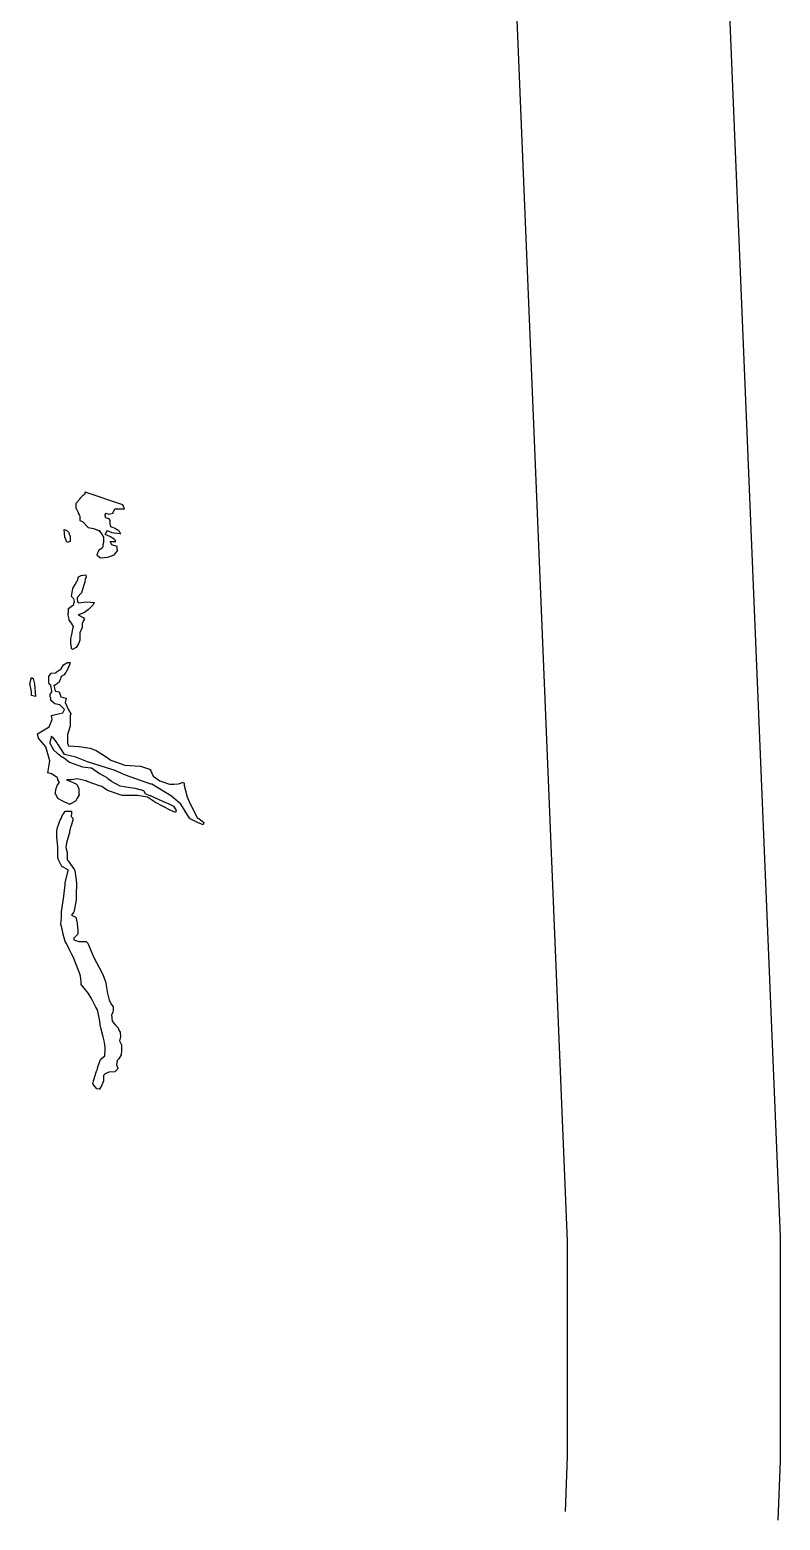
# Model space of a CAD drawing. Header units: millimetres. Extents: x 2242557 to 2246756, y 376935 to 382613.
# Drawn here: x 2242796 to 2244206, y 376975 to 379774 of the extents above; entities that cross this region are included whole.
import ezdxf

# ---------------------------------------------------------------- set-up
doc = ezdxf.new("R2010")
doc.units = ezdxf.units.MM
doc.layers.add('объездная', color=6, linetype='Continuous')
doc.layers.add('ограничения_лес', color=72, linetype='Continuous')

msp = doc.modelspace()

# ---------------------------------------------------------------- linework, layer by layer
at = {"layer": 'объездная'}
for points in [[(2243680.9, 382612.8), (2243712.2, 382281.4), (2243762.1, 381910.6), (2243840.5, 381544.6), (2243944.5, 381136.6), (2244020.7, 380787.9), (2244072.9, 380431.2), (2244100.1, 380075.3), (2244206.4, 377507.6), (2244206.4, 377087), (2244201.8, 376975.4)], [(2243282.7, 382575.2), (2243314.7, 382235.9), (2243367.7, 381841.9), (2243451, 381453.3), (2243555.2, 381044.5), (2243626.9, 380716.1), (2243675.2, 380387), (2243700.7, 380051.8), (2243806.4, 377499.3), (2243806.4, 377095.2), (2243802.2, 376991.9)]]:
    msp.add_lwpolyline(points, dxfattribs=at)
at = {"layer": 'ограничения_лес'}
for points in [[(2242900.4, 378905.5), (2242899, 378901.6), (2242895.4, 378899.1), (2242890.6, 378893.7), (2242889.7, 378891.8), (2242883.1, 378884.3), (2242883.1, 378875), (2242883.9, 378875), (2242887.4, 378867.3), (2242887.4, 378866.4), (2242889.4, 378863.1), (2242890.5, 378860.9), (2242890.5, 378852.7), (2242895.6, 378850.4), (2242906.2, 378839.7), (2242915.9, 378837.7), (2242924.3, 378834.5), (2242925.3, 378833.5), (2242926.6, 378833.5), (2242929.4, 378830.3), (2242932.7, 378826.1), (2242933.8, 378823), (2242934.8, 378821), (2242934.8, 378811.5), (2242933.8, 378806.9), (2242933.8, 378803.7), (2242932.7, 378800.7), (2242925.4, 378796.4), (2242925.4, 378795.4), (2242922.3, 378788), (2242927.3, 378783.7), (2242929.6, 378782.7), (2242943.2, 378783.6), (2242955, 378787.9), (2242961.5, 378795.4), (2242961.5, 378796.4), (2242960.4, 378800.6), (2242960.4, 378803.9), (2242950.7, 378807.1), (2242947.7, 378813.3), (2242958.2, 378813.3), (2242957.3, 378815.3), (2242955.2, 378817.6), (2242946.8, 378822.8), (2242938.2, 378826.2), (2242942.2, 378833.5), (2242950.6, 378830.2), (2242966.6, 378828.1), (2242967.8, 378828.1), (2242965.6, 378830.3), (2242963.6, 378833.5), (2242961.3, 378834.6), (2242957.1, 378837.8), (2242950.8, 378839.8), (2242948.7, 378840.9), (2242947.6, 378846.2), (2242947.6, 378852.4), (2242945.4, 378855.8), (2242939.3, 378857.9), (2242938.1, 378861), (2242938.1, 378863.2), (2242940.2, 378866.2), (2242943.1, 378865.3), (2242944.4, 378864.2), (2242947.8, 378865.3), (2242953.1, 378866.2), (2242953.1, 378867.4), (2242956.2, 378874.8), (2242974.2, 378874.8), (2242971.4, 378882.1)], [(2242861.1, 378835.4), (2242866.1, 378833.6), (2242869.7, 378830), (2242870.4, 378827.1), (2242870.4, 378826), (2242871.8, 378825), (2242872.5, 378822), (2242872.5, 378813.3), (2242866.5, 378811.2), (2242862.5, 378821)], [(2242888.1, 378746.5), (2242892.9, 378749.1), (2242901.9, 378750.3), (2242902.4, 378746.6), (2242900.2, 378740.3), (2242900.3, 378739.2), (2242893.5, 378716.8), (2242886.4, 378708.8), (2242885.3, 378706.8), (2242885.3, 378705.3), (2242886.4, 378700), (2242887.6, 378699.1), (2242887.6, 378697.8), (2242903.4, 378700), (2242917.6, 378698.5), (2242915.8, 378694), (2242906.6, 378685.7), (2242899.3, 378680.1), (2242895.1, 378677.7), (2242887.7, 378675.7), (2242888.7, 378674.7), (2242897.1, 378670.6), (2242899.2, 378667.3), (2242898.3, 378665.2), (2242895.1, 378659.8), (2242895.1, 378651.4), (2242890.7, 378641.9), (2242890.7, 378628.1), (2242887.8, 378620.8), (2242883.5, 378614.4), (2242877, 378610.2), (2242874.9, 378612.1), (2242874.9, 378615), (2242873.9, 378620.7), (2242873.9, 378631.2), (2242876, 378640.8), (2242876, 378642), (2242878.1, 378651.5), (2242879.2, 378652.4), (2242875, 378660), (2242870.7, 378665.2), (2242870.7, 378667.5), (2242868.5, 378674.6), (2242868.5, 378678.1), (2242869.5, 378680.1), (2242869.5, 378687.4), (2242879.2, 378694.9), (2242879.2, 378698.1), (2242880.2, 378699.2), (2242880.2, 378700.6), (2242879.1, 378705.2), (2242874.9, 378709.6), (2242877.3, 378724.8), (2242881.6, 378732.7), (2242885.6, 378739.2), (2242886.4, 378740.1)], [(2242860, 378581.5), (2242867.6, 378585.7), (2242872.6, 378585.7), (2242871, 378581.5), (2242864.9, 378567.6), (2242862.9, 378565.8), (2242861, 378562.7), (2242855.5, 378559.5), (2242853.6, 378553.1), (2242850.4, 378547.8), (2242849.4, 378547.8), (2242846.2, 378544.7), (2242842.9, 378542.6), (2242841.9, 378542.6), (2242843.9, 378533), (2242845, 378532), (2242851.4, 378531), (2242853.4, 378525.5), (2242854.6, 378521.3), (2242864.9, 378519.2), (2242863.1, 378510.9), (2242869.3, 378497.1), (2242873.7, 378489.7), (2242872.5, 378486.4), (2242872.5, 378466.3), (2242867.3, 378450.5), (2242867.3, 378434.7), (2242869.3, 378429.3), (2242889.4, 378428.3), (2242909.7, 378425.1), (2242921.1, 378420.8), (2242940.1, 378409), (2242948.7, 378402.8), (2242975.3, 378393.3), (2243004.5, 378391.2), (2243023, 378384.8), (2243023, 378383.7), (2243028, 378372.2), (2243040.8, 378363.7), (2243058.8, 378357.2), (2243067.4, 378357.2), (2243075.6, 378358.3), (2243085.3, 378361.5), (2243086.4, 378358.4), (2243086.4, 378355.1), (2243091.6, 378336.2), (2243091.6, 378335.2), (2243097.8, 378320.6), (2243111.7, 378293.8), (2243113.9, 378292.8), (2243123.4, 378285.3), (2243122.3, 378281), (2243111.7, 378285.2), (2243097.9, 378292.6), (2243096.8, 378293.6), (2243080.1, 378320.1), (2243062.9, 378335.1), (2243025.9, 378357.2), (2243023.9, 378357.2), (2242976.5, 378374.2), (2242955, 378383.8), (2242950.5, 378384.9), (2242930.8, 378391.4), (2242904.9, 378399.5), (2242883, 378408.1), (2242861.8, 378413.5), (2242856.5, 378421.1), (2242854.5, 378425.1), (2242851.4, 378428.3), (2242851.4, 378429.3), (2242848.2, 378434.5), (2242847, 378435.6), (2242840.6, 378445.3), (2242837.7, 378446.1), (2242836.5, 378447.2), (2242836.5, 378445.4), (2242834.4, 378435.6), (2242834.4, 378434.5), (2242840.8, 378421.9), (2242848.4, 378415.3), (2242852.4, 378412.3), (2242854.3, 378410.5), (2242861.7, 378406.1), (2242871.3, 378398.7), (2242895.6, 378390.1), (2242911.3, 378388), (2242912.7, 378388), (2242927.3, 378377.5), (2242941.1, 378370.2), (2242943.4, 378367.9), (2242949.6, 378363.8), (2242950.9, 378362.7), (2242965.5, 378354.1), (2242974.1, 378353.2), (2242993.6, 378349.9), (2243010.2, 378345.8), (2243013.4, 378340.2), (2243021.6, 378336), (2243022.6, 378336), (2243037.6, 378329.4), (2243050.1, 378323.5), (2243056.8, 378321.3), (2243066.2, 378316), (2243070.7, 378309.3), (2243071.6, 378308.6), (2243070.5, 378304.5), (2243061.4, 378308.3), (2243032.5, 378323.3), (2243017.6, 378332.8), (2242998.8, 378336), (2242970, 378336), (2242942.4, 378345.6), (2242936.1, 378349.9), (2242931.8, 378353.1), (2242927.3, 378354.1), (2242904, 378362.7), (2242902.3, 378363.6), (2242885.4, 378367.8), (2242874.7, 378365.7), (2242865.3, 378365.7), (2242877.8, 378360.4), (2242884.2, 378357.3), (2242885.3, 378356.1), (2242888.5, 378348.9), (2242888.5, 378339.3), (2242889.5, 378337.2), (2242885.3, 378331.1), (2242882.1, 378325.5), (2242872.7, 378320.5), (2242871.4, 378319.2), (2242870.6, 378320.1), (2242858.7, 378325.4), (2242849.2, 378330.7), (2242846.1, 378337.3), (2242844, 378339.3), (2242846.2, 378349.1), (2242848.3, 378356.4), (2242852.3, 378360.6), (2242849.2, 378365.8), (2242849.2, 378367.8), (2242848.1, 378369.9), (2242837, 378376.6), (2242830.1, 378378.8), (2242834.4, 378401.3), (2242826.5, 378427.4), (2242812.6, 378444), (2242811.1, 378451.8), (2242832.9, 378465.1), (2242838.4, 378478.6), (2242837.1, 378486.5), (2242847.3, 378489), (2242858.3, 378491.7), (2242861.6, 378497.4), (2242852.8, 378506.2), (2242843.6, 378508.5), (2242836.2, 378514.7), (2242836.2, 378518.7), (2242834.9, 378521.2), (2242834.9, 378525.7), (2242838, 378530.6), (2242838, 378533), (2242835.9, 378542.5), (2242833.7, 378544.5), (2242832.4, 378547.9), (2242832.4, 378559.6), (2242836.6, 378565.9), (2242846.1, 378566.8), (2242846.1, 378567.8), (2242855.6, 378574.1)], [(2242799.7, 378557.5), (2242803, 378555.9), (2242804.6, 378548.3), (2242805.6, 378545.9), (2242807.4, 378522.3), (2242799.4, 378523.9), (2242799.6, 378531.6), (2242796.5, 378546.3)], [(2242863, 378306.7), (2242875, 378306.7), (2242875, 378300.2), (2242873.8, 378297.2), (2242877.1, 378293.9), (2242877.1, 378290.7), (2242874.1, 378279.2), (2242872.9, 378276.8), (2242870.8, 378268.5), (2242870.8, 378266.5), (2242865.4, 378247.1), (2242864.5, 378238.6), (2242866.5, 378229.3), (2242866.5, 378215.5), (2242868.7, 378213.4), (2242880.2, 378196.4), (2242881.3, 378195.5), (2242884.5, 378172.1), (2242883.5, 378147.6), (2242883.5, 378139.7), (2242879.3, 378117), (2242878.1, 378115.8), (2242875, 378111.8), (2242883.3, 378107.6), (2242885.5, 378096.2), (2242885.5, 378095.2), (2242886.5, 378083.2), (2242886.5, 378075.6), (2242879.3, 378068.4), (2242879.3, 378065.3), (2242888.5, 378062), (2242902.4, 378062), (2242905.6, 378058.9), (2242916.1, 378033.4), (2242933.2, 378001.5), (2242938.5, 377986.9), (2242942.6, 377964.6), (2242945.7, 377951.9), (2242949.8, 377943.8), (2242953.3, 377939.1), (2242953.3, 377933.9), (2242952.3, 377928.7), (2242950.1, 377924.5), (2242951.1, 377912.7), (2242957.6, 377905), (2242962.8, 377899.9), (2242963.8, 377895.8), (2242966, 377891.5), (2242967.1, 377883.3), (2242964.8, 377875.7), (2242969.1, 377868.3), (2242969.1, 377857.9), (2242968.2, 377849.4), (2242964, 377842), (2242960.5, 377838.7), (2242959.5, 377830.3), (2242961.7, 377823.9), (2242961.7, 377822.7), (2242956.4, 377817.4), (2242944.8, 377816.5), (2242938.4, 377813.3), (2242935.3, 377810.2), (2242935.3, 377800.6), (2242932.1, 377792.1), (2242927.9, 377786), (2242927.9, 377784.6), (2242926.8, 377784.6), (2242922.5, 377785.6), (2242917.1, 377792.1), (2242915.1, 377795.3), (2242916.1, 377800.5), (2242921.4, 377816.4), (2242921.4, 377817.6), (2242923.5, 377822.6), (2242923.5, 377823.9), (2242925, 377828.4), (2242929.8, 377841.8), (2242930.9, 377841.8), (2242937.3, 377847.1), (2242937.3, 377848.3), (2242938.3, 377857.7), (2242938.3, 377862.9), (2242937.2, 377868.3), (2242936.3, 377875.8), (2242934.2, 377883.3), (2242929.8, 377900.2), (2242928.7, 377905.4), (2242927.9, 377912.7), (2242924.7, 377928.4), (2242923.7, 377933.9), (2242920.4, 377939), (2242914.4, 377951.2), (2242911, 377957), (2242906.6, 377964.7), (2242893, 377981.6), (2242893, 377986.8), (2242891.7, 377996.7), (2242890.7, 378001.6), (2242878.2, 378033.2), (2242874.9, 378038.7), (2242871.3, 378046.2), (2242865.4, 378058.5), (2242863.2, 378061.9), (2242859, 378075.8), (2242858, 378082.9), (2242854.8, 378094.9), (2242855.8, 378107.4), (2242855.8, 378117.5), (2242860.2, 378147.2), (2242863.2, 378168.8), (2242863.2, 378171.9), (2242868.5, 378195.4), (2242868.5, 378196.5), (2242856.9, 378202.7), (2242850.6, 378215.5), (2242849.5, 378219.7), (2242849.5, 378238.9), (2242848.6, 378246.1), (2242847.3, 378257.6), (2242847.3, 378268.5), (2242848.4, 378276.9), (2242849.7, 378279.2), (2242853.7, 378290.7), (2242855.8, 378293.7), (2242856.8, 378296.8)]]:
    msp.add_lwpolyline(points, close=True, dxfattribs=at)

doc.saveas('drawing.dxf')
